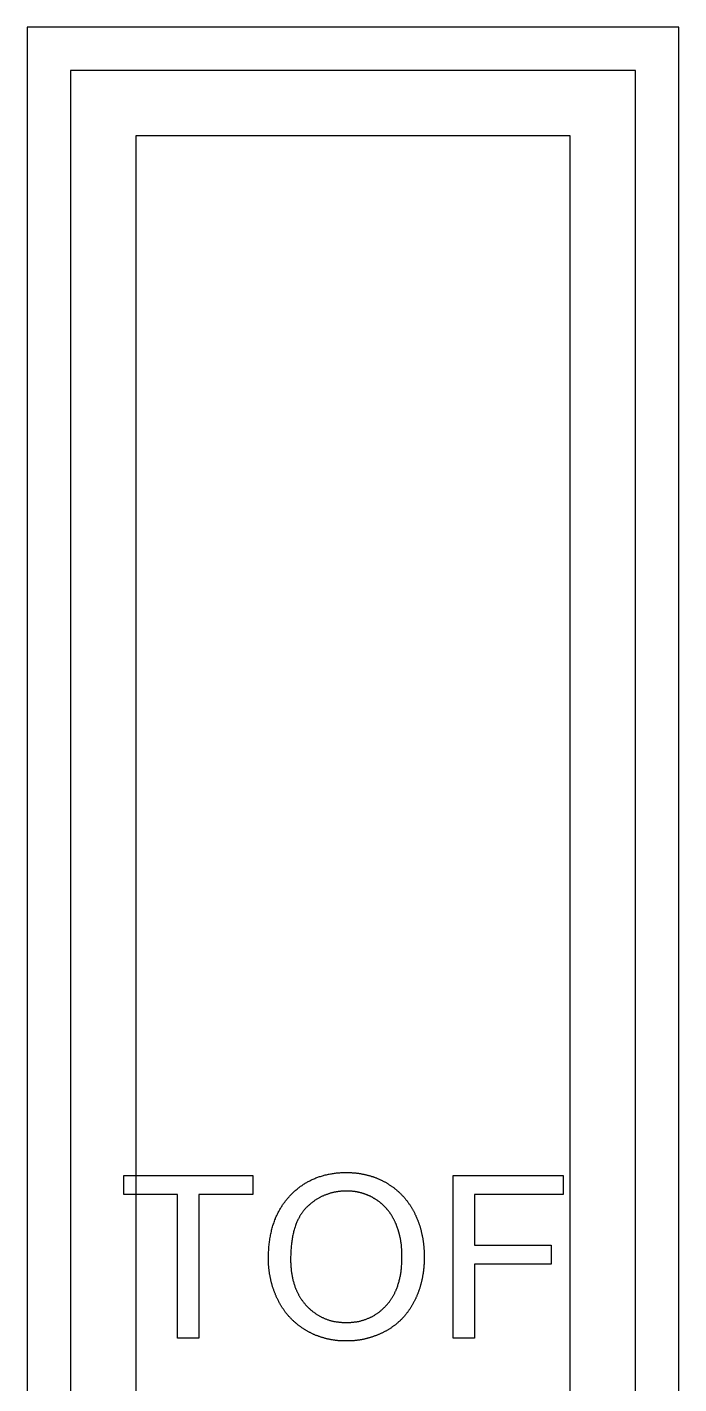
# Model space of a CAD drawing. Extents: x -140 to 139, y -60 to 60.
# Drawn here: x 132 to 138, y 0 to 12.5 of the extents above; entities that cross this region are included whole.
import ezdxf

# ---------------------------------------------------------------- set-up
doc = ezdxf.new("R2010")
doc.units = 0
doc.layers.add('ENGRAVE', color=5, linetype='Continuous')

msp = doc.modelspace()

# ---------------------------------------------------------------- linework, layer by layer
at = {"layer": 'ENGRAVE', "color": 5}
for points in [[(138, 12.5), (132, 12.5), (132, -12.5), (138, -12.5), (138, 12.5)], [(137.6, 12.1), (132.4, 12.1), (132.4, -12.1), (137.6, -12.1), (137.6, 12.1)]]:
    msp.add_lwpolyline(points, close=True, dxfattribs=at)
for points in [[(137, 11.5), (133, 11.5)], [(133, 11.5), (133, -11.5)], [(137, -11.5), (137, 11.5)], [(132.889, 1.744), (132.889, 1.921)], [(132.889, 1.921), (134.078, 1.921)], [(134.078, 1.921), (134.078, 1.744)], [(134.422, 1.735), (134.428, 1.742), (134.434, 1.748), (134.44, 1.754), (134.446, 1.76), (134.453, 1.766), (134.459, 1.772), (134.465, 1.777), (134.472, 1.783), (134.478, 1.789), (134.485, 1.794), (134.491, 1.799), (134.498, 1.805), (134.504, 1.81), (134.511, 1.815), (134.518, 1.82), (134.525, 1.825), (134.532, 1.829), (134.538, 1.834), (134.545, 1.839), (134.552, 1.843), (134.56, 1.848), (134.567, 1.852), (134.574, 1.856), (134.581, 1.86), (134.588, 1.864), (134.596, 1.868), (134.603, 1.872), (134.611, 1.876), (134.618, 1.879), (134.625, 1.883), (134.633, 1.886), (134.641, 1.89), (134.649, 1.893), (134.657, 1.897), (134.666, 1.9), (134.675, 1.903), (134.683, 1.906), (134.692, 1.909), (134.701, 1.912), (134.71, 1.915), (134.718, 1.917), (134.727, 1.92), (134.736, 1.922), (134.745, 1.925), (134.755, 1.927), (134.764, 1.929), (134.773, 1.931), (134.782, 1.933), (134.792, 1.935), (134.801, 1.936), (134.811, 1.938), (134.82, 1.939), (134.83, 1.94), (134.839, 1.942), (134.849, 1.943), (134.859, 1.944), (134.869, 1.944), (134.879, 1.945), (134.889, 1.946), (134.899, 1.946), (134.909, 1.947), (134.919, 1.947), (134.929, 1.947), (134.94, 1.947)], [(134.94, 1.947), (134.946, 1.947), (134.953, 1.947), (134.96, 1.947), (134.966, 1.947), (134.973, 1.946), (134.98, 1.946), (134.986, 1.946), (134.993, 1.945), (134.999, 1.945), (135.006, 1.945), (135.012, 1.944), (135.019, 1.943), (135.025, 1.943), (135.031, 1.942), (135.038, 1.941), (135.044, 1.941), (135.051, 1.94), (135.057, 1.939), (135.063, 1.938), (135.07, 1.937), (135.076, 1.936), (135.082, 1.935), (135.088, 1.933), (135.095, 1.932), (135.101, 1.931), (135.107, 1.93), (135.113, 1.928), (135.119, 1.927), (135.125, 1.925), (135.131, 1.924), (135.138, 1.922), (135.143, 1.921), (135.149, 1.919), (135.155, 1.917), (135.16, 1.916), (135.166, 1.914), (135.171, 1.912), (135.177, 1.911), (135.182, 1.909), (135.188, 1.907), (135.193, 1.905), (135.199, 1.903), (135.204, 1.901), (135.21, 1.899), (135.215, 1.897), (135.22, 1.894), (135.226, 1.892), (135.231, 1.89), (135.236, 1.888), (135.242, 1.885), (135.247, 1.883), (135.252, 1.881), (135.258, 1.878), (135.263, 1.876), (135.268, 1.873), (135.273, 1.87), (135.278, 1.868), (135.284, 1.865), (135.289, 1.862), (135.294, 1.86), (135.299, 1.857), (135.304, 1.854), (135.309, 1.851), (135.314, 1.848)], [(135.922, 0.421), (135.922, 1.921)], [(135.922, 1.921), (136.934, 1.921)], [(136.934, 1.921), (136.934, 1.744)], [(134.941, 1.776), (134.934, 1.776), (134.928, 1.776), (134.921, 1.776), (134.915, 1.776), (134.908, 1.775), (134.902, 1.775), (134.895, 1.775), (134.889, 1.774), (134.883, 1.773), (134.876, 1.773), (134.87, 1.772), (134.864, 1.771), (134.857, 1.77), (134.851, 1.769), (134.845, 1.768), (134.839, 1.767), (134.833, 1.766), (134.827, 1.765), (134.821, 1.763), (134.815, 1.762), (134.809, 1.761), (134.803, 1.759), (134.797, 1.757), (134.791, 1.756), (134.785, 1.754), (134.779, 1.752), (134.773, 1.75), (134.767, 1.748), (134.762, 1.746), (134.756, 1.744), (134.75, 1.742), (134.744, 1.74), (134.739, 1.738), (134.733, 1.735), (134.727, 1.733), (134.722, 1.73), (134.716, 1.728), (134.711, 1.725), (134.705, 1.722), (134.7, 1.719), (134.694, 1.717), (134.689, 1.714), (134.684, 1.711), (134.678, 1.708), (134.673, 1.704), (134.668, 1.701), (134.662, 1.698), (134.657, 1.695), (134.652, 1.691), (134.647, 1.688), (134.642, 1.684), (134.637, 1.68), (134.632, 1.677), (134.626, 1.673), (134.621, 1.669), (134.616, 1.665), (134.611, 1.661), (134.607, 1.657), (134.602, 1.653), (134.597, 1.649), (134.592, 1.644), (134.587, 1.64), (134.582, 1.635), (134.577, 1.631)], [(135.208, 1.701), (135.204, 1.703), (135.2, 1.705), (135.197, 1.707), (135.193, 1.709), (135.189, 1.712), (135.186, 1.714), (135.182, 1.716), (135.178, 1.718), (135.175, 1.72), (135.171, 1.722), (135.167, 1.724), (135.163, 1.726), (135.16, 1.728), (135.156, 1.729), (135.152, 1.731), (135.148, 1.733), (135.144, 1.735), (135.14, 1.736), (135.137, 1.738), (135.133, 1.74), (135.129, 1.741), (135.125, 1.743), (135.121, 1.744), (135.117, 1.746), (135.113, 1.747), (135.109, 1.749), (135.105, 1.75), (135.101, 1.751), (135.097, 1.753), (135.093, 1.754), (135.089, 1.755), (135.085, 1.756), (135.081, 1.758), (135.077, 1.759), (135.072, 1.76), (135.068, 1.761), (135.064, 1.762), (135.059, 1.763), (135.055, 1.764), (135.05, 1.765), (135.046, 1.766), (135.042, 1.767), (135.037, 1.768), (135.033, 1.768), (135.028, 1.769), (135.024, 1.77), (135.019, 1.771), (135.015, 1.771), (135.01, 1.772), (135.006, 1.772), (135.001, 1.773), (134.997, 1.773), (134.992, 1.774), (134.987, 1.774), (134.983, 1.775), (134.978, 1.775), (134.974, 1.775), (134.969, 1.776), (134.964, 1.776), (134.96, 1.776), (134.955, 1.776), (134.95, 1.776), (134.945, 1.776), (134.941, 1.776)], [(135.314, 1.848), (135.319, 1.845), (135.324, 1.842), (135.329, 1.838), (135.334, 1.835), (135.339, 1.832), (135.344, 1.829), (135.349, 1.825), (135.354, 1.822), (135.359, 1.819), (135.364, 1.815), (135.369, 1.812), (135.373, 1.808), (135.378, 1.805), (135.383, 1.801), (135.387, 1.798), (135.392, 1.794), (135.396, 1.79), (135.401, 1.787), (135.405, 1.783), (135.41, 1.779), (135.414, 1.775), (135.418, 1.771), (135.423, 1.767), (135.427, 1.763), (135.431, 1.759), (135.435, 1.755), (135.439, 1.751), (135.444, 1.747), (135.448, 1.743), (135.452, 1.739), (135.456, 1.735), (135.46, 1.73), (135.464, 1.726), (135.468, 1.722), (135.471, 1.717), (135.475, 1.713), (135.479, 1.708), (135.483, 1.703), (135.487, 1.699), (135.491, 1.694), (135.494, 1.69), (135.498, 1.685), (135.501, 1.68), (135.505, 1.675), (135.509, 1.67), (135.512, 1.665), (135.515, 1.66), (135.519, 1.656), (135.522, 1.651), (135.526, 1.645), (135.529, 1.64), (135.532, 1.635), (135.535, 1.63), (135.538, 1.625), (135.542, 1.62), (135.545, 1.614), (135.548, 1.609), (135.551, 1.604), (135.554, 1.598), (135.557, 1.593), (135.559, 1.587), (135.562, 1.582), (135.565, 1.576), (135.568, 1.571)], [(133.383, 1.744), (132.889, 1.744)], [(133.383, 0.421), (133.383, 1.744)], [(134.078, 1.744), (133.582, 1.744)], [(133.582, 1.744), (133.582, 0.421)], [(134.221, 1.151), (134.222, 1.164), (134.222, 1.177), (134.222, 1.19), (134.222, 1.203), (134.223, 1.215), (134.224, 1.228), (134.224, 1.24), (134.225, 1.253), (134.226, 1.265), (134.228, 1.277), (134.229, 1.289), (134.23, 1.301), (134.232, 1.313), (134.233, 1.325), (134.235, 1.337), (134.237, 1.348), (134.239, 1.36), (134.241, 1.371), (134.244, 1.382), (134.246, 1.393), (134.249, 1.405), (134.251, 1.415), (134.254, 1.426), (134.257, 1.437), (134.26, 1.448), (134.263, 1.458), (134.266, 1.469), (134.27, 1.479), (134.274, 1.49), (134.277, 1.5), (134.281, 1.51), (134.285, 1.52), (134.288, 1.528), (134.291, 1.536), (134.294, 1.543), (134.298, 1.55), (134.301, 1.557), (134.305, 1.565), (134.308, 1.572), (134.312, 1.579), (134.316, 1.587), (134.319, 1.594), (134.323, 1.601), (134.327, 1.608), (134.331, 1.615), (134.335, 1.622), (134.339, 1.628), (134.344, 1.635), (134.348, 1.642), (134.352, 1.649), (134.357, 1.655), (134.361, 1.662), (134.366, 1.668), (134.371, 1.675), (134.376, 1.681), (134.38, 1.687), (134.385, 1.693), (134.39, 1.7), (134.395, 1.706), (134.401, 1.712), (134.406, 1.718), (134.411, 1.724), (134.416, 1.729), (134.422, 1.735)], [(134.577, 1.631), (134.574, 1.627), (134.57, 1.624), (134.567, 1.62), (134.563, 1.617), (134.56, 1.613), (134.557, 1.609), (134.553, 1.606), (134.55, 1.602), (134.547, 1.598), (134.543, 1.594), (134.54, 1.59), (134.537, 1.586), (134.534, 1.582), (134.531, 1.577), (134.528, 1.573), (134.525, 1.569), (134.522, 1.564), (134.519, 1.56), (134.517, 1.556), (134.514, 1.551), (134.511, 1.547), (134.508, 1.542), (134.506, 1.537), (134.503, 1.532), (134.5, 1.527), (134.498, 1.522), (134.495, 1.518), (134.493, 1.513), (134.491, 1.508), (134.489, 1.504), (134.487, 1.499), (134.484, 1.492), (134.481, 1.485), (134.477, 1.476), (134.474, 1.467), (134.47, 1.458), (134.467, 1.448), (134.464, 1.439), (134.461, 1.43), (134.459, 1.42), (134.456, 1.411), (134.453, 1.401), (134.451, 1.391), (134.449, 1.381), (134.446, 1.37), (134.444, 1.36), (134.442, 1.35), (134.44, 1.339), (134.439, 1.328), (134.437, 1.317), (134.436, 1.306), (134.434, 1.295), (134.433, 1.283), (134.432, 1.272), (134.431, 1.26), (134.43, 1.248), (134.429, 1.236), (134.428, 1.224), (134.427, 1.212), (134.427, 1.199), (134.427, 1.187), (134.426, 1.174), (134.426, 1.161), (134.426, 1.148)], [(135.389, 1.489), (135.387, 1.493), (135.385, 1.497), (135.383, 1.502), (135.381, 1.506), (135.379, 1.51), (135.376, 1.515), (135.374, 1.519), (135.372, 1.523), (135.37, 1.527), (135.368, 1.531), (135.365, 1.535), (135.363, 1.539), (135.361, 1.543), (135.358, 1.547), (135.356, 1.551), (135.353, 1.555), (135.351, 1.559), (135.348, 1.563), (135.346, 1.567), (135.343, 1.571), (135.341, 1.574), (135.338, 1.578), (135.335, 1.582), (135.333, 1.585), (135.33, 1.589), (135.327, 1.593), (135.324, 1.596), (135.322, 1.6), (135.319, 1.603), (135.316, 1.607), (135.313, 1.61), (135.31, 1.614), (135.307, 1.617), (135.304, 1.62), (135.302, 1.623), (135.299, 1.626), (135.296, 1.629), (135.293, 1.632), (135.29, 1.635), (135.287, 1.638), (135.284, 1.641), (135.281, 1.644), (135.278, 1.647), (135.275, 1.65), (135.272, 1.652), (135.269, 1.655), (135.265, 1.658), (135.262, 1.661), (135.259, 1.663), (135.256, 1.666), (135.253, 1.669), (135.249, 1.671), (135.246, 1.674), (135.243, 1.677), (135.239, 1.679), (135.236, 1.682), (135.232, 1.684), (135.229, 1.686), (135.225, 1.689), (135.222, 1.691), (135.218, 1.694), (135.215, 1.696), (135.211, 1.698), (135.208, 1.701)], [(136.934, 1.744), (136.12, 1.744)], [(136.12, 1.744), (136.12, 1.279)], [(135.568, 1.571), (135.57, 1.565), (135.573, 1.56), (135.575, 1.555), (135.578, 1.55), (135.58, 1.544), (135.583, 1.539), (135.585, 1.534), (135.587, 1.529), (135.589, 1.523), (135.592, 1.518), (135.594, 1.512), (135.596, 1.507), (135.598, 1.502), (135.6, 1.496), (135.602, 1.491), (135.604, 1.485), (135.606, 1.48), (135.608, 1.474), (135.61, 1.469), (135.612, 1.463), (135.614, 1.457), (135.615, 1.452), (135.617, 1.446), (135.619, 1.441), (135.62, 1.435), (135.622, 1.429), (135.624, 1.423), (135.625, 1.418), (135.627, 1.412), (135.628, 1.406), (135.629, 1.401), (135.631, 1.395), (135.632, 1.388), (135.634, 1.381), (135.635, 1.375), (135.637, 1.368), (135.638, 1.361), (135.639, 1.354), (135.641, 1.347), (135.642, 1.341), (135.643, 1.334), (135.644, 1.327), (135.645, 1.32), (135.646, 1.313), (135.647, 1.306), (135.648, 1.299), (135.649, 1.292), (135.65, 1.285), (135.65, 1.278), (135.651, 1.271), (135.652, 1.264), (135.652, 1.256), (135.653, 1.249), (135.653, 1.242), (135.654, 1.235), (135.654, 1.228), (135.655, 1.22), (135.655, 1.213), (135.655, 1.206), (135.655, 1.198), (135.656, 1.191), (135.656, 1.183), (135.656, 1.176), (135.656, 1.168)], [(135.451, 1.17), (135.451, 1.176), (135.451, 1.182), (135.451, 1.188), (135.451, 1.194), (135.451, 1.201), (135.451, 1.207), (135.45, 1.213), (135.45, 1.219), (135.45, 1.225), (135.449, 1.231), (135.449, 1.237), (135.449, 1.243), (135.448, 1.249), (135.448, 1.255), (135.447, 1.261), (135.447, 1.267), (135.446, 1.273), (135.445, 1.278), (135.445, 1.284), (135.444, 1.29), (135.443, 1.296), (135.442, 1.301), (135.441, 1.307), (135.441, 1.313), (135.44, 1.318), (135.439, 1.324), (135.438, 1.329), (135.437, 1.335), (135.436, 1.341), (135.435, 1.346), (135.433, 1.352), (135.432, 1.357), (135.431, 1.362), (135.43, 1.366), (135.429, 1.37), (135.428, 1.374), (135.427, 1.379), (135.426, 1.383), (135.425, 1.387), (135.424, 1.392), (135.423, 1.396), (135.421, 1.4), (135.42, 1.404), (135.419, 1.409), (135.418, 1.413), (135.416, 1.417), (135.415, 1.421), (135.414, 1.425), (135.412, 1.429), (135.411, 1.433), (135.41, 1.437), (135.408, 1.442), (135.407, 1.446), (135.405, 1.45), (135.404, 1.454), (135.402, 1.458), (135.4, 1.462), (135.399, 1.465), (135.397, 1.469), (135.396, 1.473), (135.394, 1.477), (135.392, 1.481), (135.391, 1.485), (135.389, 1.489)], [(136.12, 1.279), (136.824, 1.279)], [(136.824, 1.279), (136.824, 1.102)], [(134.307, 0.777), (134.305, 0.782), (134.302, 0.788), (134.299, 0.793), (134.297, 0.799), (134.294, 0.804), (134.292, 0.81), (134.29, 0.815), (134.287, 0.821), (134.285, 0.827), (134.283, 0.832), (134.28, 0.838), (134.278, 0.844), (134.276, 0.849), (134.274, 0.855), (134.272, 0.861), (134.27, 0.866), (134.268, 0.872), (134.266, 0.878), (134.264, 0.883), (134.262, 0.889), (134.26, 0.895), (134.258, 0.9), (134.257, 0.906), (134.255, 0.912), (134.253, 0.918), (134.252, 0.924), (134.25, 0.929), (134.249, 0.935), (134.247, 0.941), (134.246, 0.947), (134.244, 0.953), (134.243, 0.958), (134.242, 0.964), (134.24, 0.97), (134.239, 0.976), (134.238, 0.982), (134.237, 0.988), (134.236, 0.994), (134.235, 1), (134.233, 1.006), (134.232, 1.012), (134.232, 1.018), (134.231, 1.023), (134.23, 1.029), (134.229, 1.035), (134.228, 1.041), (134.227, 1.047), (134.227, 1.053), (134.226, 1.059), (134.225, 1.066), (134.225, 1.072), (134.224, 1.078), (134.224, 1.084), (134.223, 1.09), (134.223, 1.096), (134.223, 1.102), (134.222, 1.108), (134.222, 1.114), (134.222, 1.12), (134.222, 1.126), (134.222, 1.133), (134.221, 1.139), (134.221, 1.145), (134.221, 1.151)], [(134.426, 1.148), (134.426, 1.139), (134.426, 1.129), (134.426, 1.12), (134.427, 1.111), (134.427, 1.101), (134.428, 1.092), (134.428, 1.083), (134.429, 1.074), (134.43, 1.066), (134.43, 1.057), (134.431, 1.048), (134.432, 1.039), (134.433, 1.031), (134.435, 1.022), (134.436, 1.014), (134.437, 1.005), (134.439, 0.997), (134.44, 0.989), (134.442, 0.981), (134.444, 0.972), (134.446, 0.964), (134.447, 0.956), (134.449, 0.948), (134.452, 0.941), (134.454, 0.933), (134.456, 0.925), (134.458, 0.918), (134.461, 0.91), (134.463, 0.902), (134.466, 0.895), (134.469, 0.887), (134.471, 0.881), (134.474, 0.874), (134.476, 0.869), (134.479, 0.863), (134.481, 0.858), (134.483, 0.853), (134.486, 0.847), (134.488, 0.842), (134.491, 0.836), (134.494, 0.831), (134.497, 0.826), (134.499, 0.82), (134.502, 0.815), (134.505, 0.81), (134.508, 0.805), (134.511, 0.8), (134.514, 0.795), (134.517, 0.79), (134.521, 0.785), (134.524, 0.78), (134.527, 0.775), (134.531, 0.77), (134.534, 0.766), (134.538, 0.761), (134.541, 0.756), (134.545, 0.752), (134.548, 0.747), (134.552, 0.742), (134.556, 0.738), (134.56, 0.733), (134.563, 0.729), (134.567, 0.725), (134.571, 0.72)], [(135.306, 0.722), (135.31, 0.727), (135.314, 0.731), (135.317, 0.735), (135.321, 0.74), (135.325, 0.744), (135.328, 0.748), (135.332, 0.753), (135.335, 0.757), (135.339, 0.762), (135.342, 0.767), (135.345, 0.771), (135.349, 0.776), (135.352, 0.781), (135.355, 0.786), (135.358, 0.79), (135.361, 0.795), (135.364, 0.8), (135.367, 0.805), (135.37, 0.81), (135.373, 0.815), (135.376, 0.821), (135.378, 0.826), (135.381, 0.831), (135.384, 0.836), (135.386, 0.842), (135.389, 0.847), (135.392, 0.853), (135.394, 0.858), (135.396, 0.863), (135.398, 0.868), (135.401, 0.874), (135.403, 0.88), (135.406, 0.887), (135.409, 0.895), (135.412, 0.903), (135.414, 0.912), (135.417, 0.92), (135.42, 0.928), (135.422, 0.936), (135.424, 0.944), (135.426, 0.953), (135.429, 0.961), (135.431, 0.97), (135.432, 0.979), (135.434, 0.987), (135.436, 0.996), (135.438, 1.005), (135.439, 1.014), (135.441, 1.023), (135.442, 1.032), (135.443, 1.042), (135.444, 1.051), (135.446, 1.06), (135.447, 1.07), (135.447, 1.079), (135.448, 1.089), (135.449, 1.099), (135.45, 1.109), (135.45, 1.119), (135.45, 1.129), (135.451, 1.139), (135.451, 1.149), (135.451, 1.159), (135.451, 1.17)], [(135.656, 1.168), (135.656, 1.161), (135.656, 1.153), (135.656, 1.146), (135.655, 1.138), (135.655, 1.131), (135.655, 1.124), (135.655, 1.116), (135.654, 1.109), (135.654, 1.102), (135.653, 1.094), (135.653, 1.087), (135.652, 1.08), (135.652, 1.072), (135.651, 1.065), (135.65, 1.058), (135.649, 1.051), (135.649, 1.044), (135.648, 1.037), (135.647, 1.03), (135.646, 1.023), (135.645, 1.016), (135.644, 1.009), (135.642, 1.002), (135.641, 0.995), (135.64, 0.988), (135.639, 0.981), (135.637, 0.974), (135.636, 0.967), (135.635, 0.96), (135.633, 0.953), (135.632, 0.947), (135.63, 0.94), (135.628, 0.934), (135.627, 0.928), (135.625, 0.922), (135.624, 0.916), (135.622, 0.911), (135.621, 0.905), (135.619, 0.899), (135.617, 0.893), (135.615, 0.887), (135.614, 0.882), (135.612, 0.876), (135.61, 0.87), (135.608, 0.864), (135.606, 0.859), (135.604, 0.853), (135.602, 0.848), (135.6, 0.842), (135.598, 0.836), (135.596, 0.831), (135.593, 0.825), (135.591, 0.82), (135.589, 0.814), (135.587, 0.809), (135.584, 0.803), (135.582, 0.798), (135.579, 0.792), (135.577, 0.787), (135.574, 0.782), (135.572, 0.776), (135.569, 0.771), (135.566, 0.766), (135.564, 0.76)], [(136.824, 1.102), (136.12, 1.102)], [(136.12, 1.102), (136.12, 0.421)], [(134.56, 0.497), (134.555, 0.501), (134.55, 0.504), (134.545, 0.507), (134.54, 0.51), (134.535, 0.514), (134.53, 0.517), (134.525, 0.52), (134.52, 0.524), (134.515, 0.527), (134.51, 0.531), (134.505, 0.535), (134.5, 0.538), (134.496, 0.542), (134.491, 0.545), (134.486, 0.549), (134.482, 0.553), (134.477, 0.557), (134.473, 0.561), (134.468, 0.564), (134.464, 0.568), (134.46, 0.572), (134.455, 0.576), (134.451, 0.58), (134.447, 0.584), (134.442, 0.588), (134.438, 0.592), (134.434, 0.597), (134.43, 0.601), (134.426, 0.605), (134.422, 0.609), (134.418, 0.614), (134.414, 0.618), (134.41, 0.622), (134.406, 0.627), (134.402, 0.631), (134.398, 0.636), (134.394, 0.64), (134.391, 0.645), (134.387, 0.649), (134.383, 0.654), (134.38, 0.659), (134.376, 0.663), (134.373, 0.668), (134.369, 0.673), (134.366, 0.678), (134.362, 0.683), (134.359, 0.688), (134.355, 0.693), (134.352, 0.698), (134.349, 0.703), (134.346, 0.708), (134.342, 0.713), (134.339, 0.718), (134.336, 0.723), (134.333, 0.728), (134.33, 0.733), (134.327, 0.739), (134.324, 0.744), (134.321, 0.749), (134.318, 0.755), (134.316, 0.76), (134.313, 0.766), (134.31, 0.771), (134.307, 0.777)], [(135.564, 0.76), (135.561, 0.755), (135.558, 0.749), (135.555, 0.743), (135.552, 0.738), (135.549, 0.732), (135.545, 0.726), (135.542, 0.721), (135.539, 0.716), (135.536, 0.71), (135.532, 0.705), (135.529, 0.7), (135.526, 0.694), (135.522, 0.689), (135.519, 0.684), (135.515, 0.679), (135.512, 0.674), (135.508, 0.669), (135.504, 0.664), (135.501, 0.659), (135.497, 0.654), (135.493, 0.649), (135.489, 0.644), (135.486, 0.639), (135.482, 0.635), (135.478, 0.63), (135.474, 0.625), (135.47, 0.621), (135.466, 0.616), (135.462, 0.612), (135.458, 0.607), (135.453, 0.603), (135.449, 0.599), (135.445, 0.594), (135.441, 0.59), (135.437, 0.586), (135.433, 0.582), (135.429, 0.578), (135.425, 0.575), (135.42, 0.571), (135.416, 0.567), (135.412, 0.563), (135.408, 0.559), (135.403, 0.556), (135.399, 0.552), (135.394, 0.548), (135.39, 0.545), (135.385, 0.541), (135.381, 0.538), (135.376, 0.534), (135.371, 0.531), (135.367, 0.527), (135.362, 0.524), (135.357, 0.521), (135.353, 0.517), (135.348, 0.514), (135.343, 0.511), (135.338, 0.508), (135.333, 0.505), (135.328, 0.502), (135.323, 0.499), (135.318, 0.496), (135.313, 0.493), (135.308, 0.49), (135.303, 0.487)], [(134.571, 0.72), (134.576, 0.716), (134.58, 0.711), (134.585, 0.706), (134.59, 0.702), (134.594, 0.697), (134.599, 0.693), (134.604, 0.689), (134.608, 0.684), (134.613, 0.68), (134.618, 0.676), (134.623, 0.672), (134.628, 0.668), (134.633, 0.664), (134.638, 0.661), (134.643, 0.657), (134.648, 0.653), (134.653, 0.65), (134.658, 0.646), (134.663, 0.643), (134.668, 0.639), (134.674, 0.636), (134.679, 0.633), (134.684, 0.63), (134.689, 0.627), (134.695, 0.624), (134.7, 0.621), (134.706, 0.618), (134.711, 0.615), (134.717, 0.612), (134.722, 0.61), (134.728, 0.607), (134.733, 0.605), (134.739, 0.602), (134.745, 0.6), (134.751, 0.598), (134.757, 0.595), (134.763, 0.593), (134.769, 0.591), (134.775, 0.589), (134.781, 0.587), (134.787, 0.585), (134.793, 0.584), (134.799, 0.582), (134.805, 0.58), (134.812, 0.579), (134.818, 0.577), (134.824, 0.576), (134.831, 0.575), (134.837, 0.574), (134.844, 0.572), (134.85, 0.571), (134.857, 0.57), (134.863, 0.57), (134.87, 0.569), (134.876, 0.568), (134.883, 0.567), (134.89, 0.567), (134.896, 0.566), (134.903, 0.566), (134.91, 0.565), (134.917, 0.565), (134.924, 0.565), (134.931, 0.565), (134.938, 0.565)], [(134.938, 0.565), (134.945, 0.565), (134.952, 0.565), (134.959, 0.565), (134.966, 0.565), (134.973, 0.566), (134.98, 0.566), (134.987, 0.567), (134.994, 0.567), (135, 0.568), (135.007, 0.569), (135.014, 0.57), (135.021, 0.571), (135.027, 0.572), (135.034, 0.573), (135.041, 0.574), (135.047, 0.575), (135.054, 0.576), (135.06, 0.578), (135.066, 0.579), (135.073, 0.581), (135.079, 0.583), (135.085, 0.584), (135.092, 0.586), (135.098, 0.588), (135.104, 0.59), (135.11, 0.592), (135.116, 0.594), (135.122, 0.596), (135.128, 0.599), (135.134, 0.601), (135.14, 0.604), (135.146, 0.606), (135.152, 0.609), (135.157, 0.611), (135.163, 0.614), (135.168, 0.617), (135.174, 0.619), (135.179, 0.622), (135.184, 0.625), (135.19, 0.628), (135.195, 0.631), (135.2, 0.634), (135.205, 0.638), (135.21, 0.641), (135.216, 0.644), (135.221, 0.648), (135.226, 0.651), (135.231, 0.655), (135.236, 0.659), (135.241, 0.662), (135.246, 0.666), (135.25, 0.67), (135.255, 0.674), (135.26, 0.678), (135.265, 0.682), (135.27, 0.686), (135.274, 0.691), (135.279, 0.695), (135.283, 0.699), (135.288, 0.704), (135.293, 0.708), (135.297, 0.713), (135.301, 0.718), (135.306, 0.722)], [(133.582, 0.421), (133.383, 0.421)], [(134.939, 0.395), (134.932, 0.395), (134.925, 0.395), (134.918, 0.395), (134.911, 0.395), (134.904, 0.396), (134.898, 0.396), (134.891, 0.396), (134.884, 0.397), (134.878, 0.397), (134.871, 0.398), (134.864, 0.398), (134.858, 0.399), (134.851, 0.4), (134.845, 0.4), (134.838, 0.401), (134.832, 0.402), (134.825, 0.403), (134.819, 0.404), (134.812, 0.405), (134.806, 0.406), (134.799, 0.407), (134.793, 0.408), (134.787, 0.409), (134.78, 0.411), (134.774, 0.412), (134.768, 0.413), (134.762, 0.415), (134.755, 0.416), (134.749, 0.418), (134.743, 0.419), (134.737, 0.421), (134.731, 0.423), (134.725, 0.424), (134.719, 0.426), (134.714, 0.428), (134.708, 0.429), (134.703, 0.431), (134.697, 0.433), (134.692, 0.435), (134.686, 0.437), (134.681, 0.439), (134.675, 0.441), (134.67, 0.443), (134.664, 0.445), (134.659, 0.447), (134.653, 0.449), (134.648, 0.452), (134.643, 0.454), (134.637, 0.456), (134.632, 0.459), (134.627, 0.461), (134.622, 0.464), (134.616, 0.466), (134.611, 0.469), (134.606, 0.472), (134.601, 0.474), (134.596, 0.477), (134.59, 0.48), (134.585, 0.482), (134.58, 0.485), (134.575, 0.488), (134.57, 0.491), (134.565, 0.494), (134.56, 0.497)], [(135.303, 0.487), (135.298, 0.484), (135.292, 0.481), (135.287, 0.479), (135.282, 0.476), (135.277, 0.473), (135.271, 0.471), (135.266, 0.468), (135.261, 0.466), (135.255, 0.463), (135.25, 0.461), (135.245, 0.458), (135.239, 0.456), (135.234, 0.454), (135.228, 0.451), (135.223, 0.449), (135.217, 0.447), (135.212, 0.445), (135.207, 0.443), (135.201, 0.441), (135.196, 0.439), (135.19, 0.437), (135.185, 0.435), (135.179, 0.433), (135.174, 0.431), (135.168, 0.43), (135.162, 0.428), (135.157, 0.426), (135.151, 0.424), (135.146, 0.423), (135.14, 0.421), (135.135, 0.42), (135.129, 0.418), (135.123, 0.417), (135.117, 0.416), (135.112, 0.414), (135.106, 0.413), (135.1, 0.412), (135.094, 0.41), (135.088, 0.409), (135.083, 0.408), (135.077, 0.407), (135.071, 0.406), (135.065, 0.405), (135.059, 0.404), (135.053, 0.403), (135.047, 0.402), (135.041, 0.402), (135.035, 0.401), (135.029, 0.4), (135.024, 0.399), (135.018, 0.399), (135.012, 0.398), (135.006, 0.398), (135, 0.397), (134.993, 0.397), (134.987, 0.396), (134.981, 0.396), (134.975, 0.396), (134.969, 0.396), (134.963, 0.395), (134.957, 0.395), (134.951, 0.395), (134.945, 0.395), (134.939, 0.395)], [(136.12, 0.421), (135.922, 0.421)]]:
    msp.add_lwpolyline(points, dxfattribs=at)

doc.saveas('drawing.dxf')
